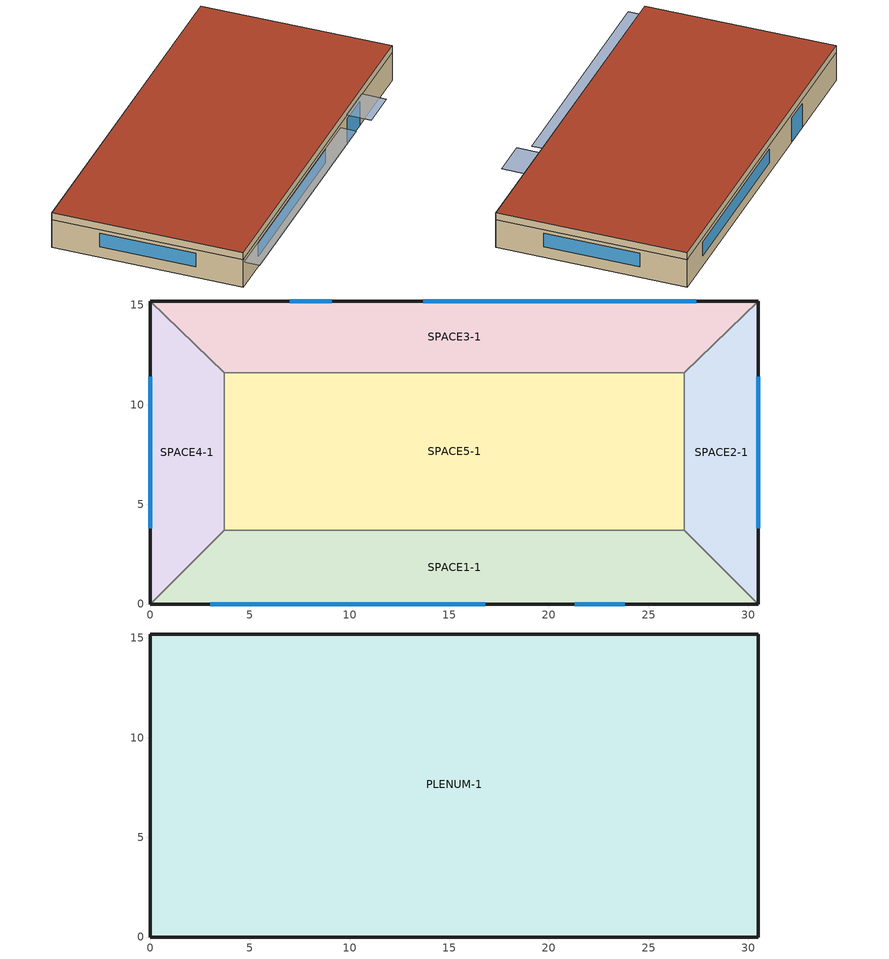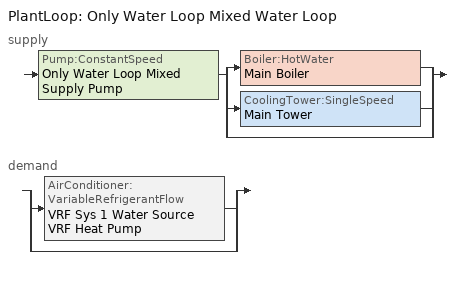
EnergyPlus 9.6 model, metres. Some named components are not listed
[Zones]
SPACE1-1
 floor ground (FLOOR-SLAB-1): 26.8,3.7 30.5,0 0,0 3.7,3.7 z0
 wall outside (WALL-1): 0,0 30.5,0 z0:2.4
 wall to SPACE2-1 (INT-WALL-1): 30.5,0 26.8,3.7 z0:2.4
 wall to SPACE4-1 (INT-WALL-1): 3.7,3.7 0,0 z0:2.4
 wall to SPACE5-1 (INT-WALL-1): 26.8,3.7 3.7,3.7 z0:2.4
 window (Dbl Clr 3mm/13mm Air): 3,0 16.8,0 z0.9:2.1
 window (Sgl Grey 3mm): 21.3,0 23.8,0 z0:2.1
SPACE2-1
 floor ground (FLOOR-SLAB-1): 26.8,11.6 30.5,15.2 30.5,0 26.8,3.7 z0
 wall outside (WALL-1): 30.5,0 30.5,15.2 z0:2.4
 wall to SPACE3-1 (INT-WALL-1): 30.5,15.2 26.8,11.6 z0:2.4
 wall to SPACE5-1 (INT-WALL-1): 26.8,11.6 26.8,3.7 z0:2.4
 window (Dbl Clr 3mm/13mm Air): 30.5,3.8 30.5,11.4 z0.9:2.1
SPACE3-1
 floor ground (FLOOR-SLAB-1): 26.8,11.6 3.7,11.6 0,15.2 30.5,15.2 z0
 wall outside (WALL-1): 30.5,15.2 0,15.2 z0:2.4
 wall to SPACE4-1 (INT-WALL-1): 0,15.2 3.7,11.6 z0:2.4
 wall to SPACE5-1 (INT-WALL-1): 3.7,11.6 26.8,11.6 z0:2.4
 window (Dbl Clr 3mm/13mm Air): 27.4,15.2 13.7,15.2 z0.9:2.1
 window (Sgl Grey 3mm): 9.1,15.2 7,15.2 z0:2.1
SPACE4-1
 floor ground (FLOOR-SLAB-1): 3.7,3.7 0,0 0,15.2 3.7,11.6 z0
 wall outside (WALL-1): 0,15.2 0,0 z0:2.4
 wall to SPACE5-1 (INT-WALL-1): 3.7,3.7 3.7,11.6 z0:2.4
 window (Dbl Clr 3mm/13mm Air): 0,11.4 0,3.8 z0.9:2.1
SPACE5-1
 floor ground (FLOOR-SLAB-1): 26.8,11.6 26.8,3.7 3.7,3.7 3.7,11.6 z0
PLENUM-1
 floor to SPACE1-1 (CLNG-1): 26.8,3.7 30.5,0 0,0 3.7,3.7 z2.4
 floor to SPACE2-1 (CLNG-1): 26.8,11.6 30.5,15.2 30.5,0 26.8,3.7 z2.4
 floor to SPACE3-1 (CLNG-1): 26.8,11.6 3.7,11.6 0,15.2 30.5,15.2 z2.4
 floor to SPACE4-1 (CLNG-1): 3.7,3.7 0,0 0,15.2 3.7,11.6 z2.4
 floor to SPACE5-1 (CLNG-1): 26.8,11.6 26.8,3.7 3.7,3.7 3.7,11.6 z2.4
 wall outside (WALL-1): 0,0 30.5,0 30.5,15.2 0,15.2 0,0 z2.4:3
 roof outside (ROOF-1): 0,15.2 0,0 30.5,0 30.5,15.2 z3
shading: 0,-1.3 0,0 19.8,0 19.8,-1.3 z2.2; 21,-2 21,0 24.1,0 24.1,-2 z2.6
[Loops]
PlantLoop 'Only Water Loop Mixed Water Loop'
 supply: Pump:ConstantSpeed 'Only Water Loop Mixed Supply Pump' > split
  | Boiler:HotWater 'Main Boiler'
  | CoolingTower:SingleSpeed 'Main Tower'
  | bypass
 demand: split
  | AirConditioner:VariableRefrigerantFlow 'VRF Sys 1 Water Source VRF Heat Pump'
  | bypass
[Building]
Building: North Axis {deg}=30; Terrain=City; Loads Convergence Tolerance Value {W}=0.04; Temperature Convergence Tolerance Value {deltaC}=0.4; Solar Distribution=FullExterior; Maximum Number of Warmup Days=25; Minimum Number of Warmup Days=6
[Site:Location]
CHICAGO_IL_USA TMY2-94846: Latitude {deg}=41.78; Longitude {deg}=-87.75; Time Zone {hr}=-6; Elevation {m}=190
[SizingPeriod:DesignDay] Day of Month=21; Humidity Condition Type=Wetbulb; Barometric Pressure {Pa}=99063; Rain Indicator=No; Snow Indicator=No; Daylight Saving Time Indicator=No; Solar Model Indicator=ASHRAEClearSky
Name | Month | Day Type | Maximum Dry-Bulb Temperature {C} | Daily Dry-Bulb Temperature Range {deltaC} | Wetbulb or DewPoint at Maximum Dry-Bulb {C} | Wind Speed {m/s} | Wind Direction {deg} | Sky Clearness
CHICAGO_IL_USA Annual Heating 99% Design Conditions DB | 1 | WinterDesignDay | -17.3 | 0 | -17.3 | 4.9 | 270 | 0
CHICAGO_IL_USA Annual Cooling 1% Design Conditions DB/MCWB | 7 | SummerDesignDay | 31.5 | 10.7 | 23 | 5.3 | 230 | 1
[Site:GroundTemperature:BuildingSurface]
21.5, 21.4, 21.5, 21.5, 22, 22.9, 23, 23.1, 23.1, 22.2, 21.7, 21.6
[Material] Thermal Absorptance=0.9
Name | Roughness | Thickness {m} | Conductivity {W/m-K} | Density {kg/m3} | Specific Heat {J/kg-K} | Solar Absorptance | Visible Absorptance
RG01 | Rough | 0.0127 | 1.442 | 881 | 1674 | 0.65 | 0.65
BR01 | VeryRough | 0.0095 | 0.162 | 1121 | 1464 | 0.7 | 0.7
IN46 | VeryRough | 0.0762 | 0.023 | 24 | 1590 | 0.5 | 0.5
WD01 | MediumSmooth | 0.0191 | 0.115 | 513 | 1381 | 0.78 | 0.78
PW03 | MediumSmooth | 0.0127 | 0.115 | 545 | 1213 | 0.78 | 0.78
IN02 | Rough | 0.0901 | 0.043 | 10 | 837 | 0.75 | 0.75
GP01 | MediumSmooth | 0.0127 | 0.16 | 801 | 837 | 0.75 | 0.75
GP02 | MediumSmooth | 0.0159 | 0.16 | 801 | 837 | 0.75 | 0.75
CC03 | MediumRough | 0.1016 | 1.31 | 2243 | 837 | 0.65 | 0.65
[Material:NoMass]
MAT-CLNG-1: Roughness=Rough; Thermal Resistance {m2-K/W}=0.652259; Thermal Absorptance=0.65; Solar Absorptance=0.65; Visible Absorptance=0.65
[Material:AirGap]
AL21: Thermal Resistance {m2-K/W}=0.157
[Construction]
ROOF-1: RG01, BR01, IN46, WD01
WALL-1: WD01, PW03, IN02, GP01
CLNG-1: MAT-CLNG-1
FLOOR-SLAB-1: CC03
INT-WALL-1: GP02, AL21, GP02
Dbl Clr 3mm/13mm Air: CLEAR 3MM, AIR 13MM, CLEAR 3MM
Sgl Grey 3mm: GREY 3MM
[WindowMaterial:Gas]
AIR 13MM: Gas Type=Air; Thickness {m}=0.0127
[WindowMaterial:Glazing] Optical Data Type=SpectralAverage; Thickness {m}=0.003; Infrared Transmittance at Normal Incidence=0; Front Side Infrared Hemispherical Emissivity=0.84; Back Side Infrared Hemispherical Emissivity=0.84; Conductivity {W/m-K}=0.9
Name | Solar Transmittance at Normal Incidence | Front Side Solar Reflectance at Normal Incidence | Back Side Solar Reflectance at Normal Incidence | Visible Transmittance at Normal Incidence | Front Side Visible Reflectance at Normal Incidence | Back Side Visible Reflectance at Normal Incidence
CLEAR 3MM | 0.837 | 0.075 | 0.075 | 0.898 | 0.081 | 0.081
GREY 3MM | 0.626 | 0.061 | 0.061 | 0.611 | 0.061 | 0.061
[Zone] Type=1; Multiplier=1
Name | Ceiling Height {m} | Volume {m3}
PLENUM-1 | 0.6096 | 283.2
SPACE1-1; SPACE3-1 | 2.4384 | 239.247
SPACE2-1; SPACE4-1 | 2.4384 | 103.311
SPACE5-1 | 2.4384 | 447.683
[ZoneInfiltration:DesignFlowRate] Schedule=INFIL-SCH; Design Flow Rate Calculation Method=flow/zone; Constant Term Coefficient=0; Temperature Term Coefficient=0; Velocity Term Coefficient=0.2237; Velocity Squared Term Coefficient=0
Name | Zone or ZoneList | Design Flow Rate {m3/s}
SPACE1-1 Infil 1 | SPACE1-1 | 0.0167
SPACE2-1 Infil 1 | SPACE2-1 | 0.00717
SPACE3-1 Infil 1 | SPACE3-1 | 0.0167
SPACE4-1 Infil 1 | SPACE4-1 | 0.00717
SPACE5-1 Infil 1 | SPACE5-1 | 0.031089
[People] Number of People Schedule=OCCUPY-1; Number of People Calculation Method=people; Fraction Radiant=0.3; Activity Level Schedule=ActSchd
Name | Zone or ZoneList | Number of People
SPACE1-1 People 1 | SPACE1-1 | 11
SPACE2-1 People 1 | SPACE2-1 | 5
SPACE3-1 People 1 | SPACE3-1 | 11
SPACE4-1 People 1 | SPACE4-1 | 5
SPACE5-1 People 1 | SPACE5-1 | 20
[Lights] Schedule=LIGHTS-1; Design Level Calculation Method=LightingLevel; Return Air Fraction=0; Fraction Radiant=0.59; Fraction Visible=0.2; Fraction Replaceable=0
Name | Zone or ZoneList | Lighting Level {W}
SPACE1-1 Lights 1 | SPACE1-1 | 1584
SPACE2-1 Lights 1 | SPACE2-1 | 684
SPACE3-1 Lights 1 | SPACE3-1 | 1584
SPACE4-1 Lights 1 | SPACE4-1 | 684
SPACE5-1 Lights 1 | SPACE5-1 | 2964
[ElectricEquipment] Schedule=EQUIP-1; Design Level Calculation Method=EquipmentLevel; Fraction Latent=0; Fraction Radiant=0.3; Fraction Lost=0
Name | Zone or ZoneList | Design Level {W}
SPACE1-1 ElecEq 1 | SPACE1-1 | 1056
SPACE2-1 ElecEq 1 | SPACE2-1 | 456
SPACE3-1 ElecEq 1 | SPACE3-1 | 1056
SPACE4-1 ElecEq 1 | SPACE4-1 | 456
SPACE5-1 ElecEq 1 | SPACE5-1 | 1976
[ThermostatSetpoint:DualSetpoint]
All Zones Dual SP Control: Heating Setpoint Temperature Schedule=Htg-SetP-Sch; Cooling Setpoint Temperature Schedule=Clg-SetP-Sch
[ZoneControl:Thermostat] Control Type Schedule=HVACTemplate-Always 4; Control=All Zones Dual SP Control
Name | Zone or ZoneList
SPACE1-1 Thermostat | SPACE1-1
SPACE2-1 Thermostat | SPACE2-1
SPACE3-1 Thermostat | SPACE3-1
SPACE4-1 Thermostat | SPACE4-1
SPACE5-1 Thermostat | SPACE5-1
[DesignSpecification:OutdoorAir] Outdoor Air Method=Flow/Person; Outdoor Air Flow per Person {m3/s}=0.00944; Outdoor Air Flow per Zone Floor Area {m3/s-m2}=0; Outdoor Air Flow per Zone {m3/s}=0
SZ DSOA SPACE1-1; SZ DSOA SPACE2-1; SZ DSOA SPACE3-1; SZ DSOA SPACE4-1; SZ DSOA SPACE5-1
[Sizing:Zone] Zone Cooling Design Supply Air Temperature Input Method=SupplyAirTemperature; Zone Cooling Design Supply Air Temperature {C}=14; Zone Cooling Design Supply Air Temperature Difference {delta C}=11.11; Zone Heating Design Supply Air Temperature Input Method=SupplyAirTemperature; Zone Heating Design Supply Air Temperature {C}=50; Zone Heating Design Supply Air Temperature Difference {delta C}=30; Zone Cooling Design Supply Air Humidity Ratio {kg-H20/kg-air}=0.008; Zone Heating Design Supply Air Humidity Ratio {kg-H2O/kg-air}=0.008; Cooling Design Air Flow Method=DesignDay; Cooling Design Air Flow Rate {m3/s}=0; Cooling Minimum Air Flow Fraction=0; Heating Design Air Flow Method=DesignDay; Heating Design Air Flow Rate {m3/s}=0; Heating Maximum Air Flow Fraction=0
Name | Design Specification Outdoor Air Object | Design Specification Zone Air Distribution Object
SPACE1-1 | SZ DSOA SPACE1-1 | SZ DSZAD SPACE1-1
SPACE2-1 | SZ DSOA SPACE2-1 | SZ DSZAD SPACE2-1
SPACE3-1 | SZ DSOA SPACE3-1 | SZ DSZAD SPACE3-1
SPACE4-1 | SZ DSOA SPACE4-1 | SZ DSZAD SPACE4-1
SPACE5-1 | SZ DSOA SPACE5-1 | SZ DSZAD SPACE5-1
[DesignSpecification:ZoneAirDistribution] Zone Air Distribution Effectiveness in Cooling Mode=1; Zone Air Distribution Effectiveness in Heating Mode=1
SZ DSZAD SPACE1-1; SZ DSZAD SPACE2-1; SZ DSZAD SPACE3-1; SZ DSZAD SPACE4-1; SZ DSZAD SPACE5-1
[Zone equipment]
SPACE1-1: SPACE1-1 VRF Terminal Unit
SPACE2-1: SPACE2-1 VRF Terminal Unit
SPACE3-1: SPACE3-1 VRF Terminal Unit
SPACE4-1: SPACE4-1 VRF Terminal Unit
SPACE5-1: SPACE5-1 VRF Terminal Unit
[ZoneHVAC:TerminalUnit:VariableRefrigerantFlow] Cooling Supply Air Flow Rate {m3/s}=autosize; No Cooling Supply Air Flow Rate {m3/s}=autosize; Heating Supply Air Flow Rate {m3/s}=autosize; No Heating Supply Air Flow Rate {m3/s}=autosize; Cooling Outdoor Air Flow Rate {m3/s}=autosize; Heating Outdoor Air Flow Rate {m3/s}=autosize; No Load Outdoor Air Flow Rate {m3/s}=autosize; Supply Air Fan Operating Mode Schedule=FanAvailSched; Supply Air Fan Placement=BlowThrough; Zone Terminal Unit On Parasitic Electric Energy Use {W}=0; Zone Terminal Unit Off Parasitic Electric Energy Use {W}=0
Name | Supply Air Fan Object | Outdoor Air Mixer Object | Cooling Coil Object | Heating Coil Object
SPACE1-1 VRF Terminal Unit | SPACE1-1 VRF Supply Fan | SPACE1-1 VRF OA Mixing Box | SPACE1-1 VRF Cooling Coil | SPACE1-1 VRF Heating Coil
SPACE2-1 VRF Terminal Unit | SPACE2-1 VRF Supply Fan | SPACE2-1 VRF OA Mixing Box | SPACE2-1 VRF Cooling Coil | SPACE2-1 VRF Heating Coil
SPACE3-1 VRF Terminal Unit | SPACE3-1 VRF Supply Fan | SPACE3-1 VRF OA Mixing Box | SPACE3-1 VRF Cooling Coil | SPACE3-1 VRF Heating Coil
SPACE4-1 VRF Terminal Unit | SPACE4-1 VRF Supply Fan | SPACE4-1 VRF OA Mixing Box | SPACE4-1 VRF Cooling Coil | SPACE4-1 VRF Heating Coil
SPACE5-1 VRF Terminal Unit | SPACE5-1 VRF Supply Fan | SPACE5-1 VRF OA Mixing Box | SPACE5-1 VRF Cooling Coil | SPACE5-1 VRF Heating Coil
[Fan:OnOff] Availability Schedule=HVACTemplate-Always 1; Fan Efficiency=0.7; Pressure Rise {Pa}=75; Maximum Flow Rate {m3/s}=autosize; Motor Efficiency=0.9; Motor in Airstream Fraction=1
SPACE1-1 VRF Supply Fan; SPACE2-1 VRF Supply Fan; SPACE3-1 VRF Supply Fan; SPACE4-1 VRF Supply Fan; SPACE5-1 VRF Supply Fan
[Coil:Cooling:DX:VariableRefrigerantFlow] Gross Rated Total Cooling Capacity {W}=autosize; Gross Rated Sensible Heat Ratio=autosize; Rated Air Flow Rate {m3/s}=autosize
Name | Cooling Capacity Ratio Modifier Function of Temperature Curve | Cooling Capacity Modifier Curve Function of Flow Fraction
SPACE1-1 VRF Cooling Coil | SPACE1-1 VRF Cooling Coil Cap-FT | SPACE1-1 VRF Cooling Coil Cap-FF
SPACE2-1 VRF Cooling Coil | SPACE2-1 VRF Cooling Coil Cap-FT | SPACE2-1 VRF Cooling Coil Cap-FF
SPACE3-1 VRF Cooling Coil | SPACE3-1 VRF Cooling Coil Cap-FT | SPACE3-1 VRF Cooling Coil Cap-FF
SPACE4-1 VRF Cooling Coil | SPACE4-1 VRF Cooling Coil Cap-FT | SPACE4-1 VRF Cooling Coil Cap-FF
SPACE5-1 VRF Cooling Coil | SPACE5-1 VRF Cooling Coil Cap-FT | SPACE5-1 VRF Cooling Coil Cap-FF
[Coil:Heating:DX:VariableRefrigerantFlow] Gross Rated Heating Capacity {W}=autosize; Rated Air Flow Rate {m3/s}=autosize
Name | Heating Capacity Ratio Modifier Function of Temperature Curve | Heating Capacity Modifier Function of Flow Fraction Curve
SPACE1-1 VRF Heating Coil | SPACE1-1 VRF Heating Coil Cap-FT | SPACE1-1 VRF Heating Coil Cap-FF
SPACE2-1 VRF Heating Coil | SPACE2-1 VRF Heating Coil Cap-FT | SPACE2-1 VRF Heating Coil Cap-FF
SPACE3-1 VRF Heating Coil | SPACE3-1 VRF Heating Coil Cap-FT | SPACE3-1 VRF Heating Coil Cap-FF
SPACE4-1 VRF Heating Coil | SPACE4-1 VRF Heating Coil Cap-FT | SPACE4-1 VRF Heating Coil Cap-FF
SPACE5-1 VRF Heating Coil | SPACE5-1 VRF Heating Coil Cap-FT | SPACE5-1 VRF Heating Coil Cap-FF
[AirConditioner:VariableRefrigerantFlow] Gross Rated Total Cooling Capacity {W}=autosize; Gross Rated Cooling COP {W/W}=3.3; Minimum Outdoor Temperature in Cooling Mode {C}=-6; Maximum Outdoor Temperature in Cooling Mode {C}=43; Gross Rated Heating Capacity {W}=autosize; Rated Heating Capacity Sizing Ratio {W/W}=1; Gross Rated Heating COP {W/W}=3.4; Minimum Heat Pump Part-Load Ratio=0.25; Heat Pump Waste Heat Recovery=No; Equivalent Piping Length used for Piping Correction Factor in Cooling Mode {m}=30; Vertical Height used for Piping Correction Factor {m}=10; Piping Correction Factor for Height in Cooling Mode Coefficient=-0.000386; Equivalent Piping Length used for Piping Correction Factor in Heating Mode {m}=30; Crankcase Heater Power per Compressor {W}=33; Number of Compressors=2; Ratio of Compressor Size to Total Compressor Capacity=0.5; Maximum Outdoor Dry-Bulb Temperature for Crankcase Heater {C}=5; Defrost Strategy=Resistive; Defrost Control=Timed; Defrost Time Period Fraction=0.058333; Resistive Defrost Heater Capacity {W}=autosize; Maximum Outdoor Dry-Bulb Temperature for Defrost Operation {C}=5; Water Condenser Volume Flow Rate (m3/s)=autosize; Evaporative Condenser Effectiveness=0.9; Evaporative Condenser Air Flow Rate {m3/s}=autosize; Evaporative Condenser Pump Rated Power Consumption {W}=0; Basin Heater Capacity {W/K}=0; Basin Heater Setpoint Temperature {C}=2; Fuel Type=Electricity; Minimum Outdoor Temperature in Heat Recovery Mode (C)=-15; Maximum Outdoor Temperature in Heat Recovery Mode (C)=45; Heat Recovery Cooling Capacity Time Constant (hr)=0.45; Heat Recovery Heating Capacity Time Constant (hr)=0.45
Name | Heat Pump | Cooling Capacity Ratio Modifier Function of Low Temperature Curve | Cooling Capacity Ratio Boundary Curve | Cooling Capacity Ratio Modifier Function of High Temperature Curve | Cooling Energy Input Ratio Modifier Function of Low Temperature Curve | Cooling Energy Input Ratio Boundary Curve | Cooling Energy Input Ratio Modifier Function of High Temperature Curve | Cooling Energy Input Ratio Modifier Function of Low Part-Load Ratio Curve | Cooling Energy Input Ratio Modifier Function of High Part-Load Ratio Curve | Cooling Combination Ratio Correction Factor Curve | Cooling Part-Load Fraction Correlation Curve | Minimum Outdoor Temperature in Heating Mode {C} | Maximum Outdoor Temperature in Heating Mode {C} | Heating Capacity Ratio Modifier Function of Low Temperature Curve | Heating Capacity Ratio Boundary Curve | Heating Capacity Ratio Modifier Function of High Temperature Curve | Heating Energy Input Ratio Modifier Function of Low Temperature Curve | Heating Energy Input Ratio Boundary Curve | Heating Energy Input Ratio Modifier Function of High Temperature Curve | Heating Performance Curve Outdoor Temperature Type | Heating Energy Input Ratio Modifier Function of Low Part-Load Ratio Curve | Heating Energy Input Ratio Modifier Function of High Part-Load Ratio Curve | Heating Combination Ratio Correction Factor Curve | Heating Part-Load Fraction Correlation Curve | Master Thermostat Priority Control Type | Zone Terminal Unit List | Piping Correction Factor for Length in Cooling Mode Curve | Condenser Type | Zone Name for Master Thermostat Location
 | VRF Sys 1 Water Source VRF Heat Pump | VRF Sys 1 Water Source VRFCoolCapFT | VRF Sys 1 Water Source VRFCoolCapFTBoundary | VRF Sys 1 Water Source VRFCoolCapFTHi | VRF Sys 1 Water Source VRFCoolEIRFT | VRF Sys 1 Water Source VRFCoolEIRFTBoundary | VRF Sys 1 Water Source VRFCoolEIRFTHi | VRF Sys 1 Water Source CoolingEIRLowPLR | VRF Sys 1 Water Source CoolingEIRHiPLR | VRF Sys 1 Water Source CoolingCombRatio | VRF Sys 1 Water Source VRFCPLFFPLR | -20 | 30 | VRF Sys 1 Water Source VRFHeatCapFT | VRF Sys 1 Water Source VRFHeatCapFTBoundary | VRF Sys 1 Water Source VRFHeatCapFTHi | VRF Sys 1 Water Source VRFHeatEIRFT | VRF Sys 1 Water Source VRFHeatEIRFTBoundary | VRF Sys 1 Water Source VRFHeatEIRFTHi | DryBulbTemperature | VRF Sys 1 Water Source HeatingEIRLowPLR | VRF Sys 1 Water Source HeatingEIRHiPLR | VRF Sys 1 Water Source HeatingCombRatio | VRF Sys 1 Water Source VRFCPLFFPLR | LoadPriority | VRF Sys 1 Water SourceTU List | VRF Sys 1 Water Source CoolingLengthCorrectionFactor | WaterCooled
 | VRF Sys 2 Air Source VRF Heat Pump | VRF Sys 2 Air Source VRFCoolCapFT | VRF Sys 2 Air Source VRFCoolCapFTBoundary | VRF Sys 2 Air Source VRFCoolCapFTHi | VRF Sys 2 Air Source VRFCoolEIRFT | VRF Sys 2 Air Source VRFCoolEIRFTBoundary | VRF Sys 2 Air Source VRFCoolEIRFTHi | VRF Sys 2 Air Source CoolingEIRLowPLR | VRF Sys 2 Air Source CoolingEIRHiPLR | VRF Sys 2 Air Source CoolingCombRatio | VRF Sys 2 Air Source VRFCPLFFPLR | -25 | 25 | VRF Sys 2 Air Source VRFHeatCapFT | VRF Sys 2 Air Source VRFHeatCapFTBoundary | VRF Sys 2 Air Source VRFHeatCapFTHi | VRF Sys 2 Air Source VRFHeatEIRFT | VRF Sys 2 Air Source VRFHeatEIRFTBoundary | VRF Sys 2 Air Source VRFHeatEIRFTHi | WetBulbTemperature | VRF Sys 2 Air Source HeatingEIRLowPLR | VRF Sys 2 Air Source HeatingEIRHiPLR | VRF Sys 2 Air Source HeatingCombRatio | VRF Sys 2 Air Source VRFCPLFFPLR | MasterThermostatPriority | VRF Sys 2 Air SourceTU List | VRF Sys 2 Air Source CoolingLengthCorrectionFactor | AirCooled | SPACE5-1
[ZoneTerminalUnitList]
VRF Sys 1 Water SourceTU List: SPACE1-1 VRF Terminal Unit, SPACE2-1 VRF Terminal Unit, SPACE3-1 VRF Terminal Unit, SPACE4-1 VRF Terminal Unit
VRF Sys 2 Air SourceTU List: SPACE5-1 VRF Terminal Unit
[Boiler:HotWater]
Main Boiler: Fuel Type=NaturalGas; Nominal Capacity {W}=autosize; Nominal Thermal Efficiency=0.8; Efficiency Curve Temperature Evaluation Variable=LeavingBoiler; Normalized Boiler Efficiency Curve=Main Boiler Efficiency Curve; Max Design Boiler Water Flow Rate {m3/s}=autosize; Minimum Part Load Ratio=0; Maximum Part Load Ratio=1.1; Optimum Part Load Ratio=1; Temp Upper Limit Water Outlet {C}=100; Boiler Flow Mode=ConstantFlow; Parasitic Electric Load {W}=0; Sizing Factor=1
[CoolingTower:SingleSpeed]
Main Tower: Design Water Flow Rate {m3/s}=autosize; Design Air Flow Rate {m3/s}=autosize; Design Fan Power {W}=autosize; Design U-Factor Times Area Value {W/K}=autosize; Free Convection Air Flow Rate {m3/s}=autocalculate; Free Convection U-Factor Times Area Value {W/K}=autocalculate; Performance Input Method=UFactorTimesAreaAndDesignWaterFlowRate; Free Convection Capacity {W}=autocalculate; Evaporation Loss Mode=SaturatedExit; Drift Loss Percent {percent}=0.008; Blowdown Calculation Mode=ConcentrationRatio; Blowdown Concentration Ratio=3; Capacity Control=FanCycling; Sizing Factor=1
[Sizing:Plant]
Only Water Loop Mixed Water Loop: Loop Type=Condenser; Design loop exit temperature {C}=30; Design loop delta T {deltaC}=5.6
[PlantLoop]
Only Water Loop Mixed Water Loop: Fluid Type=Water; PlantEquipmentOperationSchemes=Only Water Loop Operation; Maximum Loop Temperature {C}=100; Minimum Loop Temperature {C}=10; Maximum Loop Volumetric Flow Rate {m3/s}=autosize; Minimum Loop Volumetric Flow Rate {m3/s}=0; volume of the plant loop {m3}=autosize; Load Distribution Scheme=SequentialLoad; Plant Loop Demand Calculation Scheme=DualSetPointDeadband
[PlantEquipmentOperationSchemes]
Only Water Loop Operation: Only Water Loop Heat Operation All Hours, HVACTemplate-Always 1, Only Water Loop Cool Operation All Hours, HVACTemplate-Always 1
[PlantEquipmentOperation:HeatingLoad]
Only Water Loop Heat Operation All Hours: Load Range Lower Limit 1 {W}=0; Load Range Upper Limit 1 {W}=1000000000000000; Priority Control 1 Equipment List=Only Water Loop All Heating Equipment
[PlantEquipmentOperation:CoolingLoad]
Only Water Loop Cool Operation All Hours: Load Range Lower Limit 1 {W}=0; Load Range Upper Limit 1 {W}=1000000000000000; Priority Control 1 Equipment List=Only Water Loop All Cooling Equipment
[PlantEquipmentList]
Only Water Loop All Heating Equipment: Main Boiler
Only Water Loop All Cooling Equipment: Main Tower
[SetpointManager:Scheduled:DualSetpoint]
Only Water Loop Mixed Temp Manager: Control Variable=Temperature; High Setpoint Schedule=HVACTemplate-Always 30; Low Setpoint Schedule=HVACTemplate-Always 20; Setpoint Node or NodeList=Only Water Loop Mixed Supply Setpoint Nodes
[Pump:ConstantSpeed]
Only Water Loop Mixed Supply Pump: Rated Volumetric Flow Rate {m3/s}=autosize; Rated Pump Head {Pa}=179352; Rated Power Consumption {W}=autosize; Motor Efficiency=0.9; Fraction of Motor Inefficiencies to Fluid Stream=0; Pump Control Type=Intermittent
[Schedule:Compact]
OCCUPY-1: Through: 12/31, For: WeekDays SummerDesignDay CustomDay1 CustomDay2, Until: 8:00, 0, Until: 11:00, 1, Until: 12:00, 0.8, Until: 13:00, 0.4, Until: 14:00, 0.8, Until: 18:00, 1, Until: 19:00, 0.5, Until: 21:00, 0.1, Until: 24:00, 0, For: Weekends WinterDesignDay Holiday, Until: 24:00, 0
LIGHTS-1: Through: 12/31, For: WeekDays SummerDesignDay CustomDay1 CustomDay2, Until: 8:00, 0.05, Until: 9:00, 0.9, Until: 10:00, 0.95, Until: 11:00, 1, Until: 12:00, 0.95, Until: 13:00, 0.8, Until: 14:00, 0.9, Until: 18:00, 1, Until: 19:00, 0.6, Until: 21:00, 0.4, Until: 24:00, 0.05, For: Weekends WinterDesignDay Holiday, Until: 24:00, 0.05
EQUIP-1: Through: 12/31, For: WeekDays SummerDesignDay CustomDay1 CustomDay2, Until: 8:00, 0.02, Until: 9:00, 0.4, Until: 14:00, 0.9, Until: 15:00, 0.8, Until: 16:00, 0.7, Until: 18:00, 0.5, Until: 21:00, 0.3, Until: 24:00, 0.02, For: Weekends WinterDesignDay Holiday, Until: 24:00, 0.02
INFIL-SCH: Through: 12/31, For: WeekDays CustomDay1 CustomDay2, Until: 7:00, 1, Until: 21:00, 0, Until: 24:00, 1, For: Weekends Holiday, Until: 24:00, 1, For: SummerDesignDay, Until: 24:00, 1, For: WinterDesignDay, Until: 24:00, 1
ActSchd: Through: 12/31, For: AllDays, Until: 24:00, 117.24
FanAvailSched: Through: 12/31, For: WeekDays CustomDay1 CustomDay2, Until: 7:00, 0, Until: 21:00, 1, Until: 24:00, 0, For: Weekends Holiday, Until: 24:00, 0, For: SummerDesignDay, Until: 24:00, 1, For: WinterDesignDay, Until: 24:00, 1
Htg-SetP-Sch: Through: 12/31, For: WeekDays CustomDay1 CustomDay2, Until: 6:00, 13, Until: 7:00, 18, Until: 21:00, 23, Until: 24:00, 13, For: WeekEnds Holiday, Until: 24:00, 13, For: SummerDesignDay, Until: 24:00, 13, For: WinterDesignDay, Until: 24:00, 23
Clg-SetP-Sch: Through: 12/31, For: WeekDays CustomDay1 CustomDay2, Until: 7:00, 32, Until: 21:00, 24, Until: 24:00, 32, For: WeekEnds Holiday, Until: 24:00, 32, For: SummerDesignDay, Until: 24:00, 24, For: WinterDesignDay, Until: 24:00, 32
HVACTemplate-Always 4: Through: 12/31, For: AllDays, Until: 24:00, 4
HVACTemplate-Always 1: Through: 12/31, For: AllDays, Until: 24:00, 1
HVACTemplate-Always 30: Through: 12/31, For: AllDays, Until: 24:00, 30
HVACTemplate-Always 20: Through: 12/31, For: AllDays, Until: 24:00, 20
[Curve:Cubic]
Name | Coefficient1 Constant | Coefficient2 x | Coefficient3 x**2 | Coefficient4 x**3 | Minimum Value of x | Maximum Value of x | Minimum Curve Output | Maximum Curve Output | Input Unit Type for X | Output Unit Type
SPACE1-1 VRF Cooling Coil Cap-FT; SPACE2-1 VRF Cooling Coil Cap-FT; SPACE3-1 VRF Cooling Coil Cap-FT; SPACE4-1 VRF Cooling Coil Cap-FT; SPACE5-1 VRF Cooling Coil Cap-FT | 0.504547 | 0.0288891 | -1.08194e-05 | 1.01359e-05 | 0 | 50 | 0.5 | 1.5 | Temperature | Dimensionless
SPACE1-1 VRF Heating Coil Cap-FT; SPACE2-1 VRF Heating Coil Cap-FT; SPACE3-1 VRF Heating Coil Cap-FT; SPACE4-1 VRF Heating Coil Cap-FT; SPACE5-1 VRF Heating Coil Cap-FT | -0.390709 | 0.261815 | -0.0130432 | 0.000178132 | 0 | 50 | 0.5 | 1.5 | Temperature | Dimensionless
VRF Sys 1 Water Source VRFCoolCapFTBoundary; VRF Sys 2 Air Source VRFCoolCapFTBoundary | 25.7347 | -0.0315004 | -0.014166 | 0 | 11 | 30 |  |  | Temperature | Temperature
VRF Sys 1 Water Source VRFCoolEIRFTBoundary; VRF Sys 2 Air Source VRFCoolEIRFTBoundary | 25.7347 | -0.0315004 | -0.014166 | 0 | 15 | 24 |  |  | Temperature | Temperature
VRF Sys 1 Water Source CoolingEIRLowPLR; VRF Sys 2 Air Source CoolingEIRLowPLR | 0.462812 | -1.04024 | 2.17491 | -0.597482 | 0 | 1 |  |  | Temperature | Temperature
VRF Sys 1 Water Source VRFHeatCapFTBoundary; VRF Sys 2 Air Source VRFHeatCapFTBoundary | -7.60009 | 3.0509 | -0.116284 | 0 | 15 | 27 |  |  | Temperature | Temperature
VRF Sys 1 Water Source VRFHeatEIRFTBoundary; VRF Sys 2 Air Source VRFHeatEIRFTBoundary | -7.60009 | 3.0509 | -0.116284 | 0 | 15 | 27 | -20 | 15 | Temperature | Temperature
VRF Sys 1 Water Source HeatingEIRLowPLR; VRF Sys 2 Air Source HeatingEIRLowPLR | 0.140009 | 0.6415 | 0.133905 | 0.0845859 | 0 | 1 |  |  | Dimensionless | Dimensionless
[Curve:Quadratic]
Name | Coefficient1 Constant | Coefficient2 x | Coefficient3 x**2 | Minimum Value of x | Maximum Value of x | Input Unit Type for X | Output Unit Type
SPACE1-1 VRF Cooling Coil Cap-FF; SPACE1-1 VRF Heating Coil Cap-FF; SPACE2-1 VRF Cooling Coil Cap-FF; SPACE2-1 VRF Heating Coil Cap-FF; SPACE3-1 VRF Cooling Coil Cap-FF; SPACE3-1 VRF Heating Coil Cap-FF; SPACE4-1 VRF Cooling Coil Cap-FF; SPACE4-1 VRF Heating Coil Cap-FF; SPACE5-1 VRF Cooling Coil Cap-FF; SPACE5-1 VRF Heating Coil Cap-FF | 0.8 | 0.2 | 0 | 0.5 | 1.5
VRF Sys 1 Water Source CoolingEIRHiPLR; VRF Sys 2 Air Source CoolingEIRHiPLR | 1 | 0 | 0 | 1 | 1.5 | Dimensionless | Dimensionless
VRF Sys 1 Water Source HeatingEIRHiPLR; VRF Sys 2 Air Source HeatingEIRHiPLR | 2.42944 | -2.23589 | 0.806452 | 1 | 1.5 | Dimensionless | Dimensionless
Main Boiler Efficiency Curve | 0.97 | 0.0633 | -0.0333 | 0 | 1
[CURVE:QUADRATIC] Coefficient1 Constant=0.85; Coefficient2 x=0.15; Coefficient3 x**2=0; Minimum Value of x=0; Maximum Value of x=1; Minimum Curve Output=0.85; Maximum Curve Output=1; Input Unit Type for X=Dimensionless; Output Unit Type=Dimensionless
VRF Sys 1 Water Source VRFCPLFFPLR; VRF Sys 2 Air Source VRFCPLFFPLR
[Curve:Biquadratic] Output Unit Type=Dimensionless
Name | Coefficient1 Constant | Coefficient2 x | Coefficient3 x**2 | Coefficient4 y | Coefficient5 y**2 | Coefficient6 x*y | Minimum Value of x | Maximum Value of x | Minimum Value of y | Maximum Value of y | Input Unit Type for X | Input Unit Type for Y
VRF Sys 1 Water Source VRFCoolCapFT; VRF Sys 2 Air Source VRFCoolCapFT | 0.576856 | 0.0174502 | 0.00058326 | 1.15563e-07 | 7.61504e-09 | -1.1503e-08 | 15 | 24 | -5 | 23 | Temperature | Temperature
VRF Sys 1 Water Source VRFCoolCapFTHi; VRF Sys 2 Air Source VRFCoolCapFTHi | 0.686155 | 0.0207869 | 0.0005445 | -0.0016098 | -6.254e-07 | -0.000339 | 15 | 24 | 16 | 43 | Temperature | Temperature
VRF Sys 1 Water Source VRFCoolEIRFT; VRF Sys 2 Air Source VRFCoolEIRFT | 0.989011 | -0.0234797 | 0.000199711 | 0.00596834 | -1.0289e-07 | -0.00015686 | 15 | 24 | -5 | 23 | Temperature | Temperature
VRF Sys 1 Water Source VRFCoolEIRFTHi; VRF Sys 2 Air Source VRFCoolEIRFTHi | 0.182932 | 0.0163544 | -0.0003505 | 0.0237569 | 0.00017854 | -0.0006177 | 15 | 24 | 16 | 43 | Temperature | Temperature
VRF Sys 1 Water Source VRFHeatCapFT; VRF Sys 2 Air Source VRFHeatCapFT | 1.0146 | -0.0025067 | -0.000141599 | 0.0269316 | 1.83538e-06 | -0.000358147 | 15 | 27 | -20 | 15 | Temperature | Temperature
VRF Sys 1 Water Source VRFHeatCapFTHi; VRF Sys 2 Air Source VRFHeatCapFTHi | 1.16113 | 0.0274789 | -0.00168795 | 0.00178338 | 2.03208e-06 | -6.8969e-05 | 15 | 27 | -10 | 15 | Temperature | Temperature
VRF Sys 1 Water Source VRFHeatEIRFT; VRF Sys 2 Air Source VRFHeatEIRFT | 0.874655 | -0.0131975 | 0.00110307 | -0.0133118 | 0.00089017 | -0.00012766 | 15 | 27 | -20 | 12 | Temperature | Temperature
VRF Sys 1 Water Source VRFHeatEIRFTHi; VRF Sys 2 Air Source VRFHeatEIRFTHi | 2.50401 | -0.0573677 | 4.07336e-05 | -0.129597 | 0.00135839 | 0.00317047 | 15 | 27 | -10 | 15 | Temperature | Temperature
VRF Sys 1 Water Source CoolingLengthCorrectionFactor; VRF Sys 2 Air Source CoolingLengthCorrectionFactor | 1.06938 | -0.0014951 | 2.56E-06 | -0.11511 | 0.0511169 | -0.0004369 | 8 | 175 | 0.5 | 1.5 | Distance | Dimensionless
[Curve:Linear] Minimum Value of x=1; Maximum Value of x=1.5; Minimum Curve Output=1; Input Unit Type for X=Dimensionless; Output Unit Type=Dimensionless
Name | Coefficient1 Constant | Coefficient2 x | Maximum Curve Output
VRF Sys 1 Water Source CoolingCombRatio; VRF Sys 2 Air Source CoolingCombRatio | 0.618055 | 0.381945 | 1.2
VRF Sys 1 Water Source HeatingCombRatio; VRF Sys 2 Air Source HeatingCombRatio | 0.96034 | 0.03966 | 1.023
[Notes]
HVACTemplate-5ZoneVRF.idf
Basic file description:  1 story building divided into 4 exterior and one interior conditioned zones and plenum
illustrates the use of HVACTemplate objects to define zone thermostats and
and variable refrigerant flow (VRF) systems, one air-cooled, and one
water-cooled served by a condenser loop with a boiler and cooling tower.
Highlights:              HVACTemplate thermostats, VRF, chiller, condenser loop with boiler and tower
Simulation Location/Run: CHICAGO_IL_USA TMY2-94846, 2 design days, 2 run periods,
Run Control executes the run periods using the weather file
Location:                Chicago, IL
Design Days:             CHICAGO_IL_USA Annual Heating 99% Design Conditions DB, MaxDB= -17.3°C
CHICAGO_IL_USA Annual Cooling 1% Design Conditions, MaxDB=  31.5°C MCWB=  23.0°C
Run Period (Weather File): Winter 1/14, Summer 7/7, CHICAGO_IL_USA TMY2-94846
Run Control:             Zone and System sizing with weather file run control (no design days run)
Building: Single floor rectangular building 100 ft x 50 ft. 5 zones - 4 exterior, 1 interior, zone height 8 feet.
Exterior zone depth is 12 feet. There is a 2 foot high return plenum: the overall building height is
10 feet. There are windows on all 4 facades; the south and north facades have glass doors.
The south facing glass is shaded by overhangs. The walls are woodshingle over plywood, R11 insulation,
and gypboard. The roof is a gravel built up roof with R-3 mineral board insulation and plywood sheathing.
The windows are of various single and double pane construction with 3mm and 6mm glass and either 6mm or
13mm argon or air gap.  The window to wall ratio is approximately 0.29.
The south wall and door have overhangs.
The building is oriented 30 degrees east of north.
Floor Area:        463.6 m2 (5000 ft2)
Number of Stories: 1
Zone Description Details:
Internal gains description:     lighting is 1.5 watts/ft2, office equip is 1.0 watts/ft2. There is 1 occupant
per 100 ft2 of floor area. The infiltration is 0.25 air changes per hour.
Interzone Surfaces:             6 interzone surfaces (see diagram)
Internal Mass:                  None
Windows:                        4 ea.: 1) Double pane clear, 3mm glass, 13mm air gap
2) Double pane clear, 3mm glass, 13mm argon gap
3) Double pane clear, 6mm glass, 6mm air gap
4) Double pane lowE,  6mm lowE glass outside, 6mm air gap, 6mm clear glass
Doors:                          2 ea.:    Single pane grey,  3mm glass
Detached Shading:               None
Daylight:                       None
Natural Ventilation:            None
Compact Schedules:              Yes
HVAC:                           Standard VAV system with outside air economizer, hot water reheat coils,
central chilled water cooling coil. Central Plant is single hot water
boiler, electric compression chiller with water cooled condenser.
All equipment is autosized.
Zonal Equipment:                Yes
Central Air Handling Equipment: No
System Equipment Autosize:      Yes
Purchased Cooling:              None
Purchased Heating:              None
Pumps:                          Yes
Boilers:                        Yes
Standard Reports:               AllSummary
Timestep or Hourly Variables:   Hourly
Time bins Report:               None
HTML Report:                    Yes
Environmental Emissions:        None
Utility Tariffs:                None
